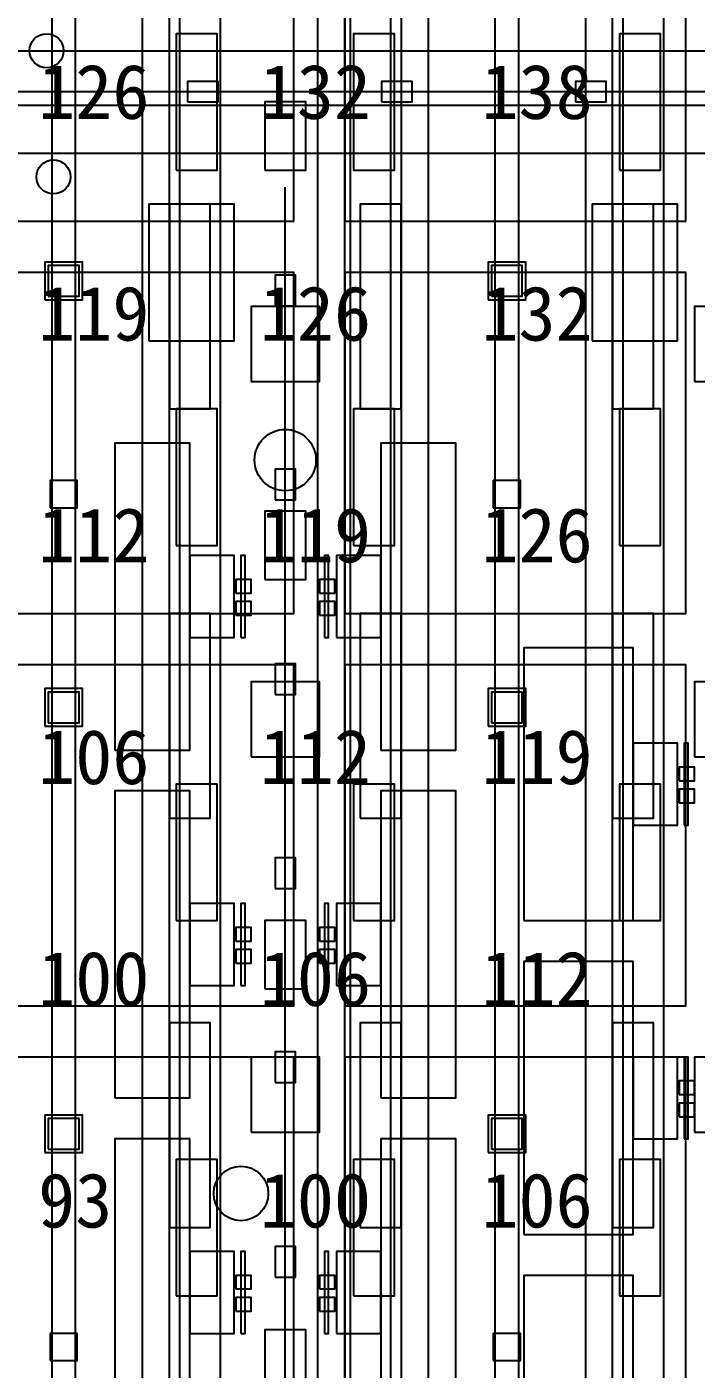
# Model space of a CAD drawing. Header units: metres. Extents: x -1640 to 1560, y -268 to 2338.
# Drawn here: x -47.33 to -27.7, y 2002.85 to 2042.2 of the extents above; entities that cross this region are included whole.
import ezdxf

# ---------------------------------------------------------------- set-up
doc = ezdxf.new("R2010")
doc.units = ezdxf.units.M
for name, color, linetype in [('1F_EHS_EXTINGUISHER_HYDRANT_CABINET_CONCEPT', 1, 'Continuous'), ('1F_PUMP', 2, 'Continuous'), ('1F_SCR', 3, 'Continuous'), ('1F_STRUCT_COLUMN', 8, 'Continuous'), ('2F_CSF_LATERAL_RACK_CONCEPT', 9, 'Continuous'), ('2F_RFG', 5, 'Continuous'), ('2F_STRUCT_COLUMN', 8, 'Continuous'), ('2F_VMB', 6, 'Continuous'), ('3F_CLEANROOM_OVERHEAD_PIPE_DUCT_CONCEPT', 9, 'Continuous'), ('3F_EHS_EGRESS_DIST_M', 2, 'Continuous'), ('3F_EHS_EXTINGUISHER_HYDRANT_CABINET_CONCEPT', 1, 'Continuous'), ('3F_EHS_GAS_DETECTOR', 6, 'Continuous'), ('3F_EHS_SAFETY_SHOWER_EYEWASH_CONCEPT', 3, 'Continuous'), ('3F_FOUP', 5, 'Continuous'), ('3F_IMP', 1, 'Continuous'), ('3F_OHT', 9, 'Continuous'), ('3F_OHTV', 1, 'Continuous'), ('3F_STK', 3, 'Continuous'), ('3F_STRUCT_COLUMN', 8, 'Continuous'), ('3F_TBAR', 6, 'Continuous'), ('3F_WET', 6, 'Continuous'), ('4F_FFU', 1, 'Continuous'), ('4F_STRUCT_PLENUM_TRUSS_CONCEPT', 9, 'Continuous'), ('5F_EHS_EXTINGUISHER_HYDRANT_CABINET_CONCEPT', 1, 'Continuous'), ('5F_PUMP', 2, 'Continuous'), ('5F_SCR', 3, 'Continuous'), ('5F_STRUCT_COLUMN', 8, 'Continuous'), ('6F_CSF_LATERAL_RACK_CONCEPT', 9, 'Continuous'), ('6F_RFG', 5, 'Continuous'), ('6F_STRUCT_COLUMN', 8, 'Continuous'), ('6F_VMB', 6, 'Continuous'), ('7F_CLEANROOM_OVERHEAD_PIPE_DUCT_CONCEPT', 9, 'Continuous'), ('7F_EHS_EGRESS_DIST_M', 2, 'Continuous'), ('7F_EHS_EXTINGUISHER_HYDRANT_CABINET_CONCEPT', 1, 'Continuous'), ('7F_EHS_GAS_DETECTOR', 6, 'Continuous'), ('7F_EHS_SAFETY_SHOWER_EYEWASH_CONCEPT', 3, 'Continuous'), ('7F_FOUP', 5, 'Continuous'), ('7F_IMP', 1, 'Continuous'), ('7F_OHT', 9, 'Continuous'), ('7F_OHTV', 1, 'Continuous'), ('7F_STK', 3, 'Continuous'), ('7F_STRUCT_COLUMN', 8, 'Continuous'), ('7F_TBAR', 6, 'Continuous'), ('7F_WET', 6, 'Continuous'), ('8F_FFU', 1, 'Continuous'), ('8F_STRUCT_PLENUM_TRUSS_CONCEPT', 9, 'Continuous'), ('UTIL_GAS.BULK_CONCEPT', 2, 'Continuous'), ('UTIL_PCW.R_CONCEPT', 1, 'Continuous'), ('UTIL_PCW.S_CONCEPT', 6, 'Continuous')]:
    doc.layers.add(name, color=color, linetype=linetype)

msp = doc.modelspace()

# ---------------------------------------------------------------- linework, layer by layer
at = {"layer": '1F_EHS_EXTINGUISHER_HYDRANT_CABINET_CONCEPT'}
msp.add_circle((-46.75, 2041.5), 0.5, dxfattribs=at)
at = {"layer": '1F_PUMP'}
for points in [[(-42.95, 2038), (-41.75, 2038), (-41.75, 2042), (-42.95, 2042)], [(-37.75, 2038), (-36.55, 2038), (-36.55, 2042), (-37.75, 2042)], [(-29.95, 2038), (-28.75, 2038), (-28.75, 2042), (-29.95, 2042)], [(-42.95, 2027), (-41.75, 2027), (-41.75, 2031), (-42.95, 2031)], [(-37.75, 2027), (-36.55, 2027), (-36.55, 2031), (-37.75, 2031)], [(-29.95, 2027), (-28.75, 2027), (-28.75, 2031), (-29.95, 2031)], [(-42.95, 2016), (-41.75, 2016), (-41.75, 2020), (-42.95, 2020)], [(-37.75, 2016), (-36.55, 2016), (-36.55, 2020), (-37.75, 2020)], [(-29.95, 2016), (-28.75, 2016), (-28.75, 2020), (-29.95, 2020)], [(-42.95, 2005), (-41.75, 2005), (-41.75, 2009), (-42.95, 2009)], [(-37.75, 2005), (-36.55, 2005), (-36.55, 2009), (-37.75, 2009)], [(-29.95, 2005), (-28.75, 2005), (-28.75, 2009), (-29.95, 2009)]]:
    msp.add_lwpolyline(points, close=True, dxfattribs=at)
at = {"layer": '1F_SCR'}
for points in [[(-40.75, 2031.8), (-38.75, 2031.8), (-38.75, 2034), (-40.75, 2034)], [(-27.75, 2031.8), (-25.75, 2031.8), (-25.75, 2034), (-27.75, 2034)], [(-40.75, 2020.8), (-38.75, 2020.8), (-38.75, 2023), (-40.75, 2023)], [(-27.75, 2020.8), (-25.75, 2020.8), (-25.75, 2023), (-27.75, 2023)], [(-40.75, 2009.8), (-38.75, 2009.8), (-38.75, 2012), (-40.75, 2012)], [(-27.75, 2009.8), (-25.75, 2009.8), (-25.75, 2012), (-27.75, 2012)]]:
    msp.add_lwpolyline(points, close=True, dxfattribs=at)
at = {"layer": '1F_STRUCT_COLUMN'}
for points in [[(-46.8, 2034.2), (-45.7, 2034.2), (-45.7, 2035.3), (-46.8, 2035.3)], [(-33.8, 2034.2), (-32.7, 2034.2), (-32.7, 2035.3), (-33.8, 2035.3)], [(-46.8, 2021.7), (-45.7, 2021.7), (-45.7, 2022.8), (-46.8, 2022.8)], [(-33.8, 2021.7), (-32.7, 2021.7), (-32.7, 2022.8), (-33.8, 2022.8)], [(-46.8, 2009.2), (-45.7, 2009.2), (-45.7, 2010.3), (-46.8, 2010.3)], [(-33.8, 2009.2), (-32.7, 2009.2), (-32.7, 2010.3), (-33.8, 2010.3)]]:
    msp.add_lwpolyline(points, close=True, dxfattribs=at)
at = {"layer": '2F_CSF_LATERAL_RACK_CONCEPT'}
for points in [[(-43.95, 1970), (-43.15, 1970), (-43.15, 2113), (-43.95, 2113)], [(-36.35, 1970), (-35.55, 1970), (-35.55, 2113), (-36.35, 2113)], [(-30.95, 1970), (-30.15, 1970), (-30.15, 2113), (-30.95, 2113)]]:
    msp.add_lwpolyline(points, close=True, dxfattribs=at)
at = {"layer": '2F_RFG'}
for points in [[(-43.15, 2031), (-41.95, 2031), (-41.95, 2037), (-43.15, 2037)], [(-37.55, 2031), (-36.35, 2031), (-36.35, 2037), (-37.55, 2037)], [(-30.15, 2031), (-28.95, 2031), (-28.95, 2037), (-30.15, 2037)], [(-43.15, 2019), (-41.95, 2019), (-41.95, 2025), (-43.15, 2025)], [(-37.55, 2019), (-36.35, 2019), (-36.35, 2025), (-37.55, 2025)], [(-30.15, 2019), (-28.95, 2019), (-28.95, 2025), (-30.15, 2025)], [(-43.15, 2007), (-41.95, 2007), (-41.95, 2013), (-43.15, 2013)], [(-37.55, 2007), (-36.35, 2007), (-36.35, 2013), (-37.55, 2013)], [(-30.15, 2007), (-28.95, 2007), (-28.95, 2013), (-30.15, 2013)]]:
    msp.add_lwpolyline(points, close=True, dxfattribs=at)
at = {"layer": '2F_STRUCT_COLUMN'}
for points in [[(-46.7, 2034.3), (-45.8, 2034.3), (-45.8, 2035.2), (-46.7, 2035.2)], [(-33.7, 2034.3), (-32.8, 2034.3), (-32.8, 2035.2), (-33.7, 2035.2)], [(-46.7, 2021.8), (-45.8, 2021.8), (-45.8, 2022.7), (-46.7, 2022.7)], [(-33.7, 2021.8), (-32.8, 2021.8), (-32.8, 2022.7), (-33.7, 2022.7)], [(-46.7, 2009.3), (-45.8, 2009.3), (-45.8, 2010.2), (-46.7, 2010.2)], [(-33.7, 2009.3), (-32.8, 2009.3), (-32.8, 2010.2), (-33.7, 2010.2)]]:
    msp.add_lwpolyline(points, close=True, dxfattribs=at)
at = {"layer": '2F_VMB'}
for points in [[(-40.35, 2038), (-39.15, 2038), (-39.15, 2040), (-40.35, 2040)], [(-40.35, 2026), (-39.15, 2026), (-39.15, 2028), (-40.35, 2028)], [(-40.35, 2014), (-39.15, 2014), (-39.15, 2016), (-40.35, 2016)], [(-40.35, 2002), (-39.15, 2002), (-39.15, 2004), (-40.35, 2004)]]:
    msp.add_lwpolyline(points, close=True, dxfattribs=at)
at = {"layer": '3F_CLEANROOM_OVERHEAD_PIPE_DUCT_CONCEPT'}
for points in [[(-42.85, 1969), (-41.65, 1969), (-41.65, 2114), (-42.85, 2114)], [(-37.85, 1969), (-36.65, 1969), (-36.65, 2114), (-37.85, 2114)], [(-29.85, 1969), (-28.65, 1969), (-28.65, 2114), (-29.85, 2114)]]:
    msp.add_lwpolyline(points, close=True, dxfattribs=at)
at = {"layer": '3F_EHS_EXTINGUISHER_HYDRANT_CABINET_CONCEPT'}
msp.add_circle((-46.55, 2037.8), 0.5, dxfattribs=at)
at = {"layer": '3F_EHS_GAS_DETECTOR'}
msp.add_circle((-39.75, 2029.5), 0.9, dxfattribs=at)
at = {"layer": '3F_EHS_SAFETY_SHOWER_EYEWASH_CONCEPT'}
msp.add_circle((-41.05, 2008), 0.8, dxfattribs=at)
at = {"layer": '3F_FOUP'}
for points in [[(-41.2, 2025.6), (-40.75, 2025.6), (-40.75, 2026), (-41.2, 2026)], [(-38.75, 2025.6), (-38.3, 2025.6), (-38.3, 2026), (-38.75, 2026)], [(-41.2, 2024.95), (-40.75, 2024.95), (-40.75, 2025.35), (-41.2, 2025.35)], [(-38.75, 2024.95), (-38.3, 2024.95), (-38.3, 2025.35), (-38.75, 2025.35)], [(-28.2, 2020.1), (-27.75, 2020.1), (-27.75, 2020.5), (-28.2, 2020.5)], [(-28.2, 2019.45), (-27.75, 2019.45), (-27.75, 2019.85), (-28.2, 2019.85)], [(-41.2, 2015.4), (-40.75, 2015.4), (-40.75, 2015.8), (-41.2, 2015.8)], [(-38.75, 2015.4), (-38.3, 2015.4), (-38.3, 2015.8), (-38.75, 2015.8)], [(-41.2, 2014.75), (-40.75, 2014.75), (-40.75, 2015.15), (-41.2, 2015.15)], [(-38.75, 2014.75), (-38.3, 2014.75), (-38.3, 2015.15), (-38.75, 2015.15)], [(-28.2, 2010.9), (-27.75, 2010.9), (-27.75, 2011.3), (-28.2, 2011.3)], [(-28.2, 2010.25), (-27.75, 2010.25), (-27.75, 2010.65), (-28.2, 2010.65)], [(-41.2, 2005.2), (-40.75, 2005.2), (-40.75, 2005.6), (-41.2, 2005.6)], [(-38.75, 2005.2), (-38.3, 2005.2), (-38.3, 2005.6), (-38.75, 2005.6)], [(-41.2, 2004.55), (-40.75, 2004.55), (-40.75, 2004.95), (-41.2, 2004.95)], [(-38.75, 2004.55), (-38.3, 2004.55), (-38.3, 2004.95), (-38.75, 2004.95)]]:
    msp.add_lwpolyline(points, close=True, dxfattribs=at)
at = {"layer": '3F_IMP'}
for points in [[(-32.75, 2016), (-29.55, 2016), (-29.55, 2024), (-32.75, 2024)], [(-29.55, 2018.8), (-28.25, 2018.8), (-28.25, 2021.2), (-29.55, 2021.2)], [(-32.75, 2006.8), (-29.55, 2006.8), (-29.55, 2014.8), (-32.75, 2014.8)], [(-29.55, 2009.6), (-28.25, 2009.6), (-28.25, 2012), (-29.55, 2012)], [(-32.75, 1997.6), (-29.55, 1997.6), (-29.55, 2005.6), (-32.75, 2005.6)]]:
    msp.add_lwpolyline(points, close=True, dxfattribs=at)
at = {"layer": '3F_OHT'}
for p, q in [((-221.5, 2040.3), (-1, 2040.3)), ((-39.75, 1969), (-39.75, 2037.5))]:
    msp.add_line(p, q, dxfattribs=at)
at = {"layer": '3F_OHTV'}
for points in [[(-42.62, 2040), (-41.72, 2040), (-41.72, 2040.6), (-42.62, 2040.6)], [(-36.93, 2040), (-36.03, 2040), (-36.03, 2040.6), (-36.93, 2040.6)], [(-31.24, 2040), (-30.34, 2040), (-30.34, 2040.6), (-31.24, 2040.6)], [(-40.05, 2034.02), (-39.45, 2034.02), (-39.45, 2034.92), (-40.05, 2034.92)], [(-40.05, 2028.33), (-39.45, 2028.33), (-39.45, 2029.23), (-40.05, 2029.23)], [(-40.05, 2022.63), (-39.45, 2022.63), (-39.45, 2023.53), (-40.05, 2023.53)], [(-40.05, 2016.94), (-39.45, 2016.94), (-39.45, 2017.84), (-40.05, 2017.84)], [(-40.05, 2011.25), (-39.45, 2011.25), (-39.45, 2012.15), (-40.05, 2012.15)], [(-40.05, 2005.55), (-39.45, 2005.55), (-39.45, 2006.45), (-40.05, 2006.45)]]:
    msp.add_lwpolyline(points, close=True, dxfattribs=at)
at = {"layer": '3F_STK'}
for points in [[(-43.75, 2033), (-41.25, 2033), (-41.25, 2037), (-43.75, 2037)], [(-30.75, 2033), (-28.25, 2033), (-28.25, 2037), (-30.75, 2037)]]:
    msp.add_lwpolyline(points, close=True, dxfattribs=at)
at = {"layer": '3F_STRUCT_COLUMN'}
for points in [[(-46.65, 2028.1), (-45.85, 2028.1), (-45.85, 2028.9), (-46.65, 2028.9)], [(-33.65, 2028.1), (-32.85, 2028.1), (-32.85, 2028.9), (-33.65, 2028.9)], [(-46.65, 2003.1), (-45.85, 2003.1), (-45.85, 2003.9), (-46.65, 2003.9)], [(-33.65, 2003.1), (-32.85, 2003.1), (-32.85, 2003.9), (-33.65, 2003.9)]]:
    msp.add_lwpolyline(points, close=True, dxfattribs=at)
at = {"layer": '3F_TBAR'}
for points in [[(-41.05, 2024.3), (-40.93, 2024.3), (-40.93, 2026.7), (-41.05, 2026.7)], [(-38.6, 2024.3), (-38.48, 2024.3), (-38.48, 2026.7), (-38.6, 2026.7)], [(-28.05, 2018.8), (-27.93, 2018.8), (-27.93, 2021.2), (-28.05, 2021.2)], [(-41.05, 2014.1), (-40.93, 2014.1), (-40.93, 2016.5), (-41.05, 2016.5)], [(-38.6, 2014.1), (-38.48, 2014.1), (-38.48, 2016.5), (-38.6, 2016.5)], [(-28.05, 2009.6), (-27.93, 2009.6), (-27.93, 2012), (-28.05, 2012)], [(-41.05, 2003.9), (-40.93, 2003.9), (-40.93, 2006.3), (-41.05, 2006.3)], [(-38.6, 2003.9), (-38.48, 2003.9), (-38.48, 2006.3), (-38.6, 2006.3)]]:
    msp.add_lwpolyline(points, close=True, dxfattribs=at)
at = {"layer": '3F_WET'}
for points in [[(-44.75, 2021), (-42.55, 2021), (-42.55, 2030), (-44.75, 2030)], [(-36.95, 2021), (-34.75, 2021), (-34.75, 2030), (-36.95, 2030)], [(-42.55, 2024.3), (-41.25, 2024.3), (-41.25, 2026.7), (-42.55, 2026.7)], [(-38.25, 2024.3), (-36.95, 2024.3), (-36.95, 2026.7), (-38.25, 2026.7)], [(-44.75, 2010.8), (-42.55, 2010.8), (-42.55, 2019.8), (-44.75, 2019.8)], [(-36.95, 2010.8), (-34.75, 2010.8), (-34.75, 2019.8), (-36.95, 2019.8)], [(-42.55, 2014.1), (-41.25, 2014.1), (-41.25, 2016.5), (-42.55, 2016.5)], [(-38.25, 2014.1), (-36.95, 2014.1), (-36.95, 2016.5), (-38.25, 2016.5)], [(-44.75, 2000.6), (-42.55, 2000.6), (-42.55, 2009.6), (-44.75, 2009.6)], [(-36.95, 2000.6), (-34.75, 2000.6), (-34.75, 2009.6), (-36.95, 2009.6)], [(-42.55, 2003.9), (-41.25, 2003.9), (-41.25, 2006.3), (-42.55, 2006.3)], [(-38.25, 2003.9), (-36.95, 2003.9), (-36.95, 2006.3), (-38.25, 2006.3)]]:
    msp.add_lwpolyline(points, close=True, dxfattribs=at)
at = {"layer": '4F_FFU'}
for points in [[(-49.5, 2036.5), (-39.5, 2036.5), (-39.5, 2046.5), (-49.5, 2046.5)], [(-38, 2036.5), (-28, 2036.5), (-28, 2046.5), (-38, 2046.5)], [(-49.5, 2025), (-39.5, 2025), (-39.5, 2035), (-49.5, 2035)], [(-38, 2025), (-28, 2025), (-28, 2035), (-38, 2035)], [(-49.5, 2013.5), (-39.5, 2013.5), (-39.5, 2023.5), (-49.5, 2023.5)], [(-38, 2013.5), (-28, 2013.5), (-28, 2023.5), (-38, 2023.5)], [(-49.5, 2002), (-39.5, 2002), (-39.5, 2012), (-49.5, 2012)], [(-38, 2002), (-28, 2002), (-28, 2012), (-38, 2012)]]:
    msp.add_lwpolyline(points, close=True, dxfattribs=at)
at = {"layer": '4F_STRUCT_PLENUM_TRUSS_CONCEPT'}
for points in [[(-46.6, 1966), (-45.9, 1966), (-45.9, 2117), (-46.6, 2117)], [(-33.6, 1966), (-32.9, 1966), (-32.9, 2117), (-33.6, 2117)]]:
    msp.add_lwpolyline(points, close=True, dxfattribs=at)
at = {"layer": '5F_EHS_EXTINGUISHER_HYDRANT_CABINET_CONCEPT'}
msp.add_circle((-46.75, 2041.5), 0.5, dxfattribs=at)
at = {"layer": '5F_PUMP'}
for points in [[(-42.95, 2038), (-41.75, 2038), (-41.75, 2042), (-42.95, 2042)], [(-37.75, 2038), (-36.55, 2038), (-36.55, 2042), (-37.75, 2042)], [(-29.95, 2038), (-28.75, 2038), (-28.75, 2042), (-29.95, 2042)], [(-42.95, 2027), (-41.75, 2027), (-41.75, 2031), (-42.95, 2031)], [(-37.75, 2027), (-36.55, 2027), (-36.55, 2031), (-37.75, 2031)], [(-29.95, 2027), (-28.75, 2027), (-28.75, 2031), (-29.95, 2031)], [(-42.95, 2016), (-41.75, 2016), (-41.75, 2020), (-42.95, 2020)], [(-37.75, 2016), (-36.55, 2016), (-36.55, 2020), (-37.75, 2020)], [(-29.95, 2016), (-28.75, 2016), (-28.75, 2020), (-29.95, 2020)], [(-42.95, 2005), (-41.75, 2005), (-41.75, 2009), (-42.95, 2009)], [(-37.75, 2005), (-36.55, 2005), (-36.55, 2009), (-37.75, 2009)], [(-29.95, 2005), (-28.75, 2005), (-28.75, 2009), (-29.95, 2009)]]:
    msp.add_lwpolyline(points, close=True, dxfattribs=at)
at = {"layer": '5F_SCR'}
for points in [[(-40.75, 2031.8), (-38.75, 2031.8), (-38.75, 2034), (-40.75, 2034)], [(-27.75, 2031.8), (-25.75, 2031.8), (-25.75, 2034), (-27.75, 2034)], [(-40.75, 2020.8), (-38.75, 2020.8), (-38.75, 2023), (-40.75, 2023)], [(-27.75, 2020.8), (-25.75, 2020.8), (-25.75, 2023), (-27.75, 2023)], [(-40.75, 2009.8), (-38.75, 2009.8), (-38.75, 2012), (-40.75, 2012)], [(-27.75, 2009.8), (-25.75, 2009.8), (-25.75, 2012), (-27.75, 2012)]]:
    msp.add_lwpolyline(points, close=True, dxfattribs=at)
at = {"layer": '5F_STRUCT_COLUMN'}
for points in [[(-46.8, 2034.2), (-45.7, 2034.2), (-45.7, 2035.3), (-46.8, 2035.3)], [(-33.8, 2034.2), (-32.7, 2034.2), (-32.7, 2035.3), (-33.8, 2035.3)], [(-46.8, 2021.7), (-45.7, 2021.7), (-45.7, 2022.8), (-46.8, 2022.8)], [(-33.8, 2021.7), (-32.7, 2021.7), (-32.7, 2022.8), (-33.8, 2022.8)], [(-46.8, 2009.2), (-45.7, 2009.2), (-45.7, 2010.3), (-46.8, 2010.3)], [(-33.8, 2009.2), (-32.7, 2009.2), (-32.7, 2010.3), (-33.8, 2010.3)]]:
    msp.add_lwpolyline(points, close=True, dxfattribs=at)
at = {"layer": '6F_CSF_LATERAL_RACK_CONCEPT'}
for points in [[(-43.95, 1970), (-43.15, 1970), (-43.15, 2113), (-43.95, 2113)], [(-36.35, 1970), (-35.55, 1970), (-35.55, 2113), (-36.35, 2113)], [(-30.95, 1970), (-30.15, 1970), (-30.15, 2113), (-30.95, 2113)]]:
    msp.add_lwpolyline(points, close=True, dxfattribs=at)
at = {"layer": '6F_RFG'}
for points in [[(-43.15, 2031), (-41.95, 2031), (-41.95, 2037), (-43.15, 2037)], [(-37.55, 2031), (-36.35, 2031), (-36.35, 2037), (-37.55, 2037)], [(-30.15, 2031), (-28.95, 2031), (-28.95, 2037), (-30.15, 2037)], [(-43.15, 2019), (-41.95, 2019), (-41.95, 2025), (-43.15, 2025)], [(-37.55, 2019), (-36.35, 2019), (-36.35, 2025), (-37.55, 2025)], [(-30.15, 2019), (-28.95, 2019), (-28.95, 2025), (-30.15, 2025)], [(-43.15, 2007), (-41.95, 2007), (-41.95, 2013), (-43.15, 2013)], [(-37.55, 2007), (-36.35, 2007), (-36.35, 2013), (-37.55, 2013)], [(-30.15, 2007), (-28.95, 2007), (-28.95, 2013), (-30.15, 2013)]]:
    msp.add_lwpolyline(points, close=True, dxfattribs=at)
at = {"layer": '6F_STRUCT_COLUMN'}
for points in [[(-46.7, 2034.3), (-45.8, 2034.3), (-45.8, 2035.2), (-46.7, 2035.2)], [(-33.7, 2034.3), (-32.8, 2034.3), (-32.8, 2035.2), (-33.7, 2035.2)], [(-46.7, 2021.8), (-45.8, 2021.8), (-45.8, 2022.7), (-46.7, 2022.7)], [(-33.7, 2021.8), (-32.8, 2021.8), (-32.8, 2022.7), (-33.7, 2022.7)], [(-46.7, 2009.3), (-45.8, 2009.3), (-45.8, 2010.2), (-46.7, 2010.2)], [(-33.7, 2009.3), (-32.8, 2009.3), (-32.8, 2010.2), (-33.7, 2010.2)]]:
    msp.add_lwpolyline(points, close=True, dxfattribs=at)
at = {"layer": '6F_VMB'}
for points in [[(-40.35, 2038), (-39.15, 2038), (-39.15, 2040), (-40.35, 2040)], [(-40.35, 2026), (-39.15, 2026), (-39.15, 2028), (-40.35, 2028)], [(-40.35, 2014), (-39.15, 2014), (-39.15, 2016), (-40.35, 2016)], [(-40.35, 2002), (-39.15, 2002), (-39.15, 2004), (-40.35, 2004)]]:
    msp.add_lwpolyline(points, close=True, dxfattribs=at)
at = {"layer": '7F_CLEANROOM_OVERHEAD_PIPE_DUCT_CONCEPT'}
for points in [[(-42.85, 1969), (-41.65, 1969), (-41.65, 2114), (-42.85, 2114)], [(-37.85, 1969), (-36.65, 1969), (-36.65, 2114), (-37.85, 2114)], [(-29.85, 1969), (-28.65, 1969), (-28.65, 2114), (-29.85, 2114)]]:
    msp.add_lwpolyline(points, close=True, dxfattribs=at)
at = {"layer": '7F_EHS_EXTINGUISHER_HYDRANT_CABINET_CONCEPT'}
msp.add_circle((-46.55, 2037.8), 0.5, dxfattribs=at)
at = {"layer": '7F_EHS_GAS_DETECTOR'}
msp.add_circle((-39.75, 2029.5), 0.9, dxfattribs=at)
at = {"layer": '7F_EHS_SAFETY_SHOWER_EYEWASH_CONCEPT'}
msp.add_circle((-41.05, 2008), 0.8, dxfattribs=at)
at = {"layer": '7F_FOUP'}
for points in [[(-41.2, 2025.6), (-40.75, 2025.6), (-40.75, 2026), (-41.2, 2026)], [(-38.75, 2025.6), (-38.3, 2025.6), (-38.3, 2026), (-38.75, 2026)], [(-41.2, 2024.95), (-40.75, 2024.95), (-40.75, 2025.35), (-41.2, 2025.35)], [(-38.75, 2024.95), (-38.3, 2024.95), (-38.3, 2025.35), (-38.75, 2025.35)], [(-28.2, 2020.1), (-27.75, 2020.1), (-27.75, 2020.5), (-28.2, 2020.5)], [(-28.2, 2019.45), (-27.75, 2019.45), (-27.75, 2019.85), (-28.2, 2019.85)], [(-41.2, 2015.4), (-40.75, 2015.4), (-40.75, 2015.8), (-41.2, 2015.8)], [(-38.75, 2015.4), (-38.3, 2015.4), (-38.3, 2015.8), (-38.75, 2015.8)], [(-41.2, 2014.75), (-40.75, 2014.75), (-40.75, 2015.15), (-41.2, 2015.15)], [(-38.75, 2014.75), (-38.3, 2014.75), (-38.3, 2015.15), (-38.75, 2015.15)], [(-28.2, 2010.9), (-27.75, 2010.9), (-27.75, 2011.3), (-28.2, 2011.3)], [(-28.2, 2010.25), (-27.75, 2010.25), (-27.75, 2010.65), (-28.2, 2010.65)], [(-41.2, 2005.2), (-40.75, 2005.2), (-40.75, 2005.6), (-41.2, 2005.6)], [(-38.75, 2005.2), (-38.3, 2005.2), (-38.3, 2005.6), (-38.75, 2005.6)], [(-41.2, 2004.55), (-40.75, 2004.55), (-40.75, 2004.95), (-41.2, 2004.95)], [(-38.75, 2004.55), (-38.3, 2004.55), (-38.3, 2004.95), (-38.75, 2004.95)]]:
    msp.add_lwpolyline(points, close=True, dxfattribs=at)
at = {"layer": '7F_IMP'}
for points in [[(-32.75, 2016), (-29.55, 2016), (-29.55, 2024), (-32.75, 2024)], [(-29.55, 2018.8), (-28.25, 2018.8), (-28.25, 2021.2), (-29.55, 2021.2)], [(-32.75, 2006.8), (-29.55, 2006.8), (-29.55, 2014.8), (-32.75, 2014.8)], [(-29.55, 2009.6), (-28.25, 2009.6), (-28.25, 2012), (-29.55, 2012)], [(-32.75, 1997.6), (-29.55, 1997.6), (-29.55, 2005.6), (-32.75, 2005.6)]]:
    msp.add_lwpolyline(points, close=True, dxfattribs=at)
at = {"layer": '7F_OHT'}
for p, q in [((-221.5, 2040.3), (-1, 2040.3)), ((-39.75, 1969), (-39.75, 2037.5))]:
    msp.add_line(p, q, dxfattribs=at)
at = {"layer": '7F_OHTV'}
for points in [[(-42.62, 2040), (-41.72, 2040), (-41.72, 2040.6), (-42.62, 2040.6)], [(-36.93, 2040), (-36.03, 2040), (-36.03, 2040.6), (-36.93, 2040.6)], [(-31.24, 2040), (-30.34, 2040), (-30.34, 2040.6), (-31.24, 2040.6)], [(-40.05, 2034.02), (-39.45, 2034.02), (-39.45, 2034.92), (-40.05, 2034.92)], [(-40.05, 2028.33), (-39.45, 2028.33), (-39.45, 2029.23), (-40.05, 2029.23)], [(-40.05, 2022.63), (-39.45, 2022.63), (-39.45, 2023.53), (-40.05, 2023.53)], [(-40.05, 2016.94), (-39.45, 2016.94), (-39.45, 2017.84), (-40.05, 2017.84)], [(-40.05, 2011.25), (-39.45, 2011.25), (-39.45, 2012.15), (-40.05, 2012.15)], [(-40.05, 2005.55), (-39.45, 2005.55), (-39.45, 2006.45), (-40.05, 2006.45)]]:
    msp.add_lwpolyline(points, close=True, dxfattribs=at)
at = {"layer": '7F_STK'}
for points in [[(-43.75, 2033), (-41.25, 2033), (-41.25, 2037), (-43.75, 2037)], [(-30.75, 2033), (-28.25, 2033), (-28.25, 2037), (-30.75, 2037)]]:
    msp.add_lwpolyline(points, close=True, dxfattribs=at)
at = {"layer": '7F_STRUCT_COLUMN'}
for points in [[(-46.65, 2028.1), (-45.85, 2028.1), (-45.85, 2028.9), (-46.65, 2028.9)], [(-33.65, 2028.1), (-32.85, 2028.1), (-32.85, 2028.9), (-33.65, 2028.9)], [(-46.65, 2003.1), (-45.85, 2003.1), (-45.85, 2003.9), (-46.65, 2003.9)], [(-33.65, 2003.1), (-32.85, 2003.1), (-32.85, 2003.9), (-33.65, 2003.9)]]:
    msp.add_lwpolyline(points, close=True, dxfattribs=at)
at = {"layer": '7F_TBAR'}
for points in [[(-41.05, 2024.3), (-40.93, 2024.3), (-40.93, 2026.7), (-41.05, 2026.7)], [(-38.6, 2024.3), (-38.48, 2024.3), (-38.48, 2026.7), (-38.6, 2026.7)], [(-28.05, 2018.8), (-27.93, 2018.8), (-27.93, 2021.2), (-28.05, 2021.2)], [(-41.05, 2014.1), (-40.93, 2014.1), (-40.93, 2016.5), (-41.05, 2016.5)], [(-38.6, 2014.1), (-38.48, 2014.1), (-38.48, 2016.5), (-38.6, 2016.5)], [(-28.05, 2009.6), (-27.93, 2009.6), (-27.93, 2012), (-28.05, 2012)], [(-41.05, 2003.9), (-40.93, 2003.9), (-40.93, 2006.3), (-41.05, 2006.3)], [(-38.6, 2003.9), (-38.48, 2003.9), (-38.48, 2006.3), (-38.6, 2006.3)]]:
    msp.add_lwpolyline(points, close=True, dxfattribs=at)
at = {"layer": '7F_WET'}
for points in [[(-44.75, 2021), (-42.55, 2021), (-42.55, 2030), (-44.75, 2030)], [(-36.95, 2021), (-34.75, 2021), (-34.75, 2030), (-36.95, 2030)], [(-42.55, 2024.3), (-41.25, 2024.3), (-41.25, 2026.7), (-42.55, 2026.7)], [(-38.25, 2024.3), (-36.95, 2024.3), (-36.95, 2026.7), (-38.25, 2026.7)], [(-44.75, 2010.8), (-42.55, 2010.8), (-42.55, 2019.8), (-44.75, 2019.8)], [(-36.95, 2010.8), (-34.75, 2010.8), (-34.75, 2019.8), (-36.95, 2019.8)], [(-42.55, 2014.1), (-41.25, 2014.1), (-41.25, 2016.5), (-42.55, 2016.5)], [(-38.25, 2014.1), (-36.95, 2014.1), (-36.95, 2016.5), (-38.25, 2016.5)], [(-44.75, 2000.6), (-42.55, 2000.6), (-42.55, 2009.6), (-44.75, 2009.6)], [(-36.95, 2000.6), (-34.75, 2000.6), (-34.75, 2009.6), (-36.95, 2009.6)], [(-42.55, 2003.9), (-41.25, 2003.9), (-41.25, 2006.3), (-42.55, 2006.3)], [(-38.25, 2003.9), (-36.95, 2003.9), (-36.95, 2006.3), (-38.25, 2006.3)]]:
    msp.add_lwpolyline(points, close=True, dxfattribs=at)
at = {"layer": '8F_FFU'}
for points in [[(-49.5, 2036.5), (-39.5, 2036.5), (-39.5, 2046.5), (-49.5, 2046.5)], [(-38, 2036.5), (-28, 2036.5), (-28, 2046.5), (-38, 2046.5)], [(-49.5, 2025), (-39.5, 2025), (-39.5, 2035), (-49.5, 2035)], [(-38, 2025), (-28, 2025), (-28, 2035), (-38, 2035)], [(-49.5, 2013.5), (-39.5, 2013.5), (-39.5, 2023.5), (-49.5, 2023.5)], [(-38, 2013.5), (-28, 2013.5), (-28, 2023.5), (-38, 2023.5)], [(-49.5, 2002), (-39.5, 2002), (-39.5, 2012), (-49.5, 2012)], [(-38, 2002), (-28, 2002), (-28, 2012), (-38, 2012)]]:
    msp.add_lwpolyline(points, close=True, dxfattribs=at)
at = {"layer": '8F_STRUCT_PLENUM_TRUSS_CONCEPT'}
for points in [[(-46.6, 1966), (-45.9, 1966), (-45.9, 2117), (-46.6, 2117)], [(-33.6, 1966), (-32.9, 1966), (-32.9, 2117), (-33.6, 2117)]]:
    msp.add_lwpolyline(points, close=True, dxfattribs=at)
at = {"layer": 'UTIL_GAS.BULK_CONCEPT'}
msp.add_line((-468.35, 2041.5), (-2.65, 2041.5), dxfattribs=at)
msp.add_line((-468.35, 2041.5), (-2.65, 2041.5), dxfattribs=at)
at = {"layer": 'UTIL_PCW.R_CONCEPT'}
for p, q in [((-38.005, 1971.78), (-38.005, 2111.23)), ((-38.005, 1971.78), (-38.005, 2111.23)), ((-468.4, 2039.9), (-2.6, 2039.9)), ((-468.4, 2039.9), (-2.6, 2039.9))]:
    msp.add_line(p, q, dxfattribs=at)
at = {"layer": 'UTIL_PCW.S_CONCEPT'}
for p, q in [((-38.795, 1971.78), (-38.795, 2111.23)), ((-38.795, 1971.78), (-38.795, 2111.23)), ((-468.4, 2038.5), (-2.6, 2038.5)), ((-468.4, 2038.5), (-2.6, 2038.5))]:
    msp.add_line(p, q, dxfattribs=at)

# ---------------------------------------------------------------- texts
at = {"layer": '3F_EHS_EGRESS_DIST_M'}
for s, p in [('126', (-47, 2039.5)), ('132', (-40.5, 2039.5)), ('138', (-34, 2039.5)), ('119', (-47, 2033)), ('126', (-40.5, 2033)), ('132', (-34, 2033)), ('112', (-47, 2026.5)), ('119', (-40.5, 2026.5)), ('126', (-34, 2026.5)), ('106', (-47, 2020)), ('112', (-40.5, 2020)), ('119', (-34, 2020)), ('100', (-47, 2013.5)), ('106', (-40.5, 2013.5)), ('112', (-34, 2013.5)), ('93', (-47, 2007)), ('100', (-40.5, 2007)), ('106', (-34, 2007))]:
    msp.add_text(s, height=1.6, dxfattribs=at).set_placement(p)
at = {"layer": '7F_EHS_EGRESS_DIST_M'}
for s, p in [('126', (-47, 2039.5)), ('132', (-40.5, 2039.5)), ('138', (-34, 2039.5)), ('119', (-47, 2033)), ('126', (-40.5, 2033)), ('132', (-34, 2033)), ('112', (-47, 2026.5)), ('119', (-40.5, 2026.5)), ('126', (-34, 2026.5)), ('106', (-47, 2020)), ('112', (-40.5, 2020)), ('119', (-34, 2020)), ('100', (-47, 2013.5)), ('106', (-40.5, 2013.5)), ('112', (-34, 2013.5)), ('93', (-47, 2007)), ('100', (-40.5, 2007)), ('106', (-34, 2007))]:
    msp.add_text(s, height=1.6, dxfattribs=at).set_placement(p)

doc.saveas('drawing.dxf')
